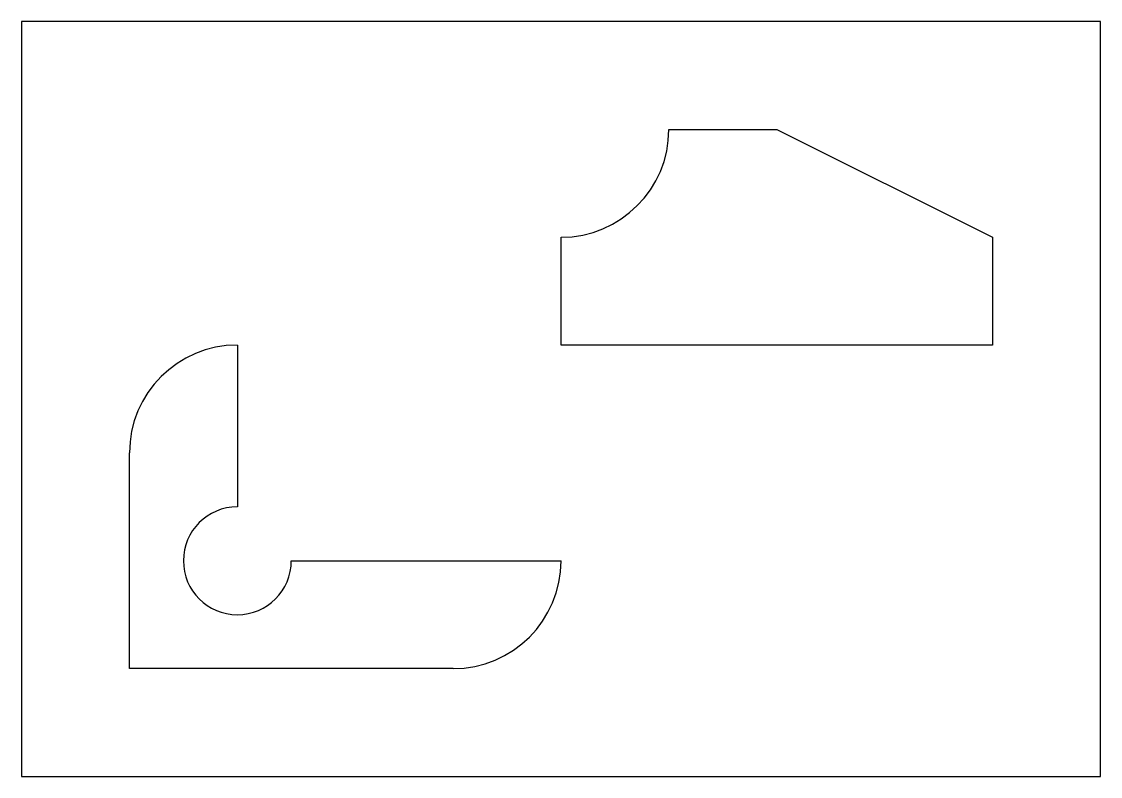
# Model space of a CAD drawing. Header units: inches. Extents: x 0 to 10, y 0 to 7.
import ezdxf

# ---------------------------------------------------------------- set-up
doc = ezdxf.new("R2010")
doc.units = ezdxf.units.IN
doc.header["$MEASUREMENT"] = 0

msp = doc.modelspace()

# ---------------------------------------------------------------- linework, layer by layer
for p, q in [((6, 6), (7, 6)), ((7, 6), (9, 5)), ((5, 4), (5, 5)), ((9, 5), (9, 4)), ((2, 4), (2, 4)), ((2, 4), (2, 2.5)), ((9, 4), (5, 4)), ((1, 1), (1, 3)), ((2.5, 2), (5, 2)), ((5, 2), (5, 2)), ((4, 1), (1, 1))]:
    msp.add_line(p, q)
msp.add_lwpolyline([(0, 0), (10, 0), (10, 7), (0, 7)], close=True)
msp.add_lwpolyline([(0, 0), (10, 0), (10, 7), (0, 7)], close=True)
for centre, radius, start, end in [((5, 6), 1, 270, 0), ((2, 3), 1, 90, 180), ((2, 2), 0.5, 90, 0), ((4, 2), 1, 270, 0)]:
    msp.add_arc(centre, radius, start, end)

doc.saveas('drawing.dxf')
